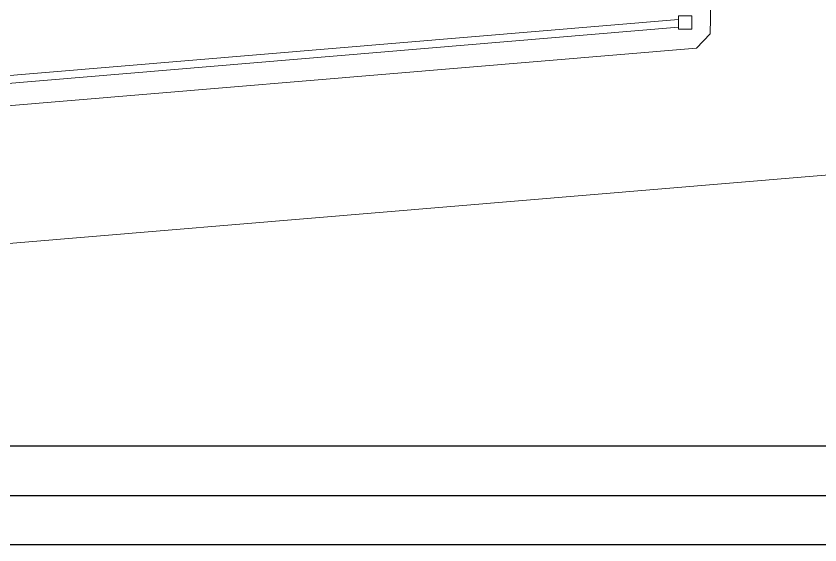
# Model space of a CAD drawing. Header units: millimetres. Extents: x -103 to 473, y 183 to 365.
# Drawn here: x -53.37 to -22.83, y 183.21 to 203.31 of the extents above; entities that cross this region are included whole.
import ezdxf

# ---------------------------------------------------------------- set-up
doc = ezdxf.new("R2010")
doc.units = ezdxf.units.MM
doc.header["$LTSCALE"] = 0.1
doc.layers.add('Exterior', color=6, linetype='Continuous', lineweight=5)

msp = doc.modelspace()

# ---------------------------------------------------------------- linework, layer by layer
msp.add_lwpolyline([(-100.694, 185.073), (-100.694, 328.339), (90.873, 328.339), (90.873, 185.073)], close=True)
at = {"layer": 'defpoints'}
for points in [[(-102.56, 330.206), (92.74, 330.206), (92.74, 183.206), (-102.56, 183.206), (-102.56, 330.206)], [(-98.894, 186.956), (-98.894, 326.456), (6.106, 326.456), (6.106, 186.956), (-98.894, 186.956)]]:
    msp.add_lwpolyline(points, close=True, dxfattribs=at)
at = {"layer": 'Exterior'}
for points in [[(-27.007, 202.638), (-25.591, 269.669)], [(-57.41, 200.739), (-28.2, 203.185)], [(-58.83, 200.319), (-28.2, 202.884)], [(-27.519, 202.093), (-27.007, 202.638)], [(-92.911, 196.617), (-27.519, 202.093)], [(-98.894, 190.872), (6.106, 199.665)]]:
    msp.add_lwpolyline(points, dxfattribs=at)
msp.add_lwpolyline([(-28.2, 202.817), (-27.7, 202.817), (-27.7, 203.317), (-28.2, 203.317)], close=True, dxfattribs=at)

doc.saveas('drawing.dxf')
